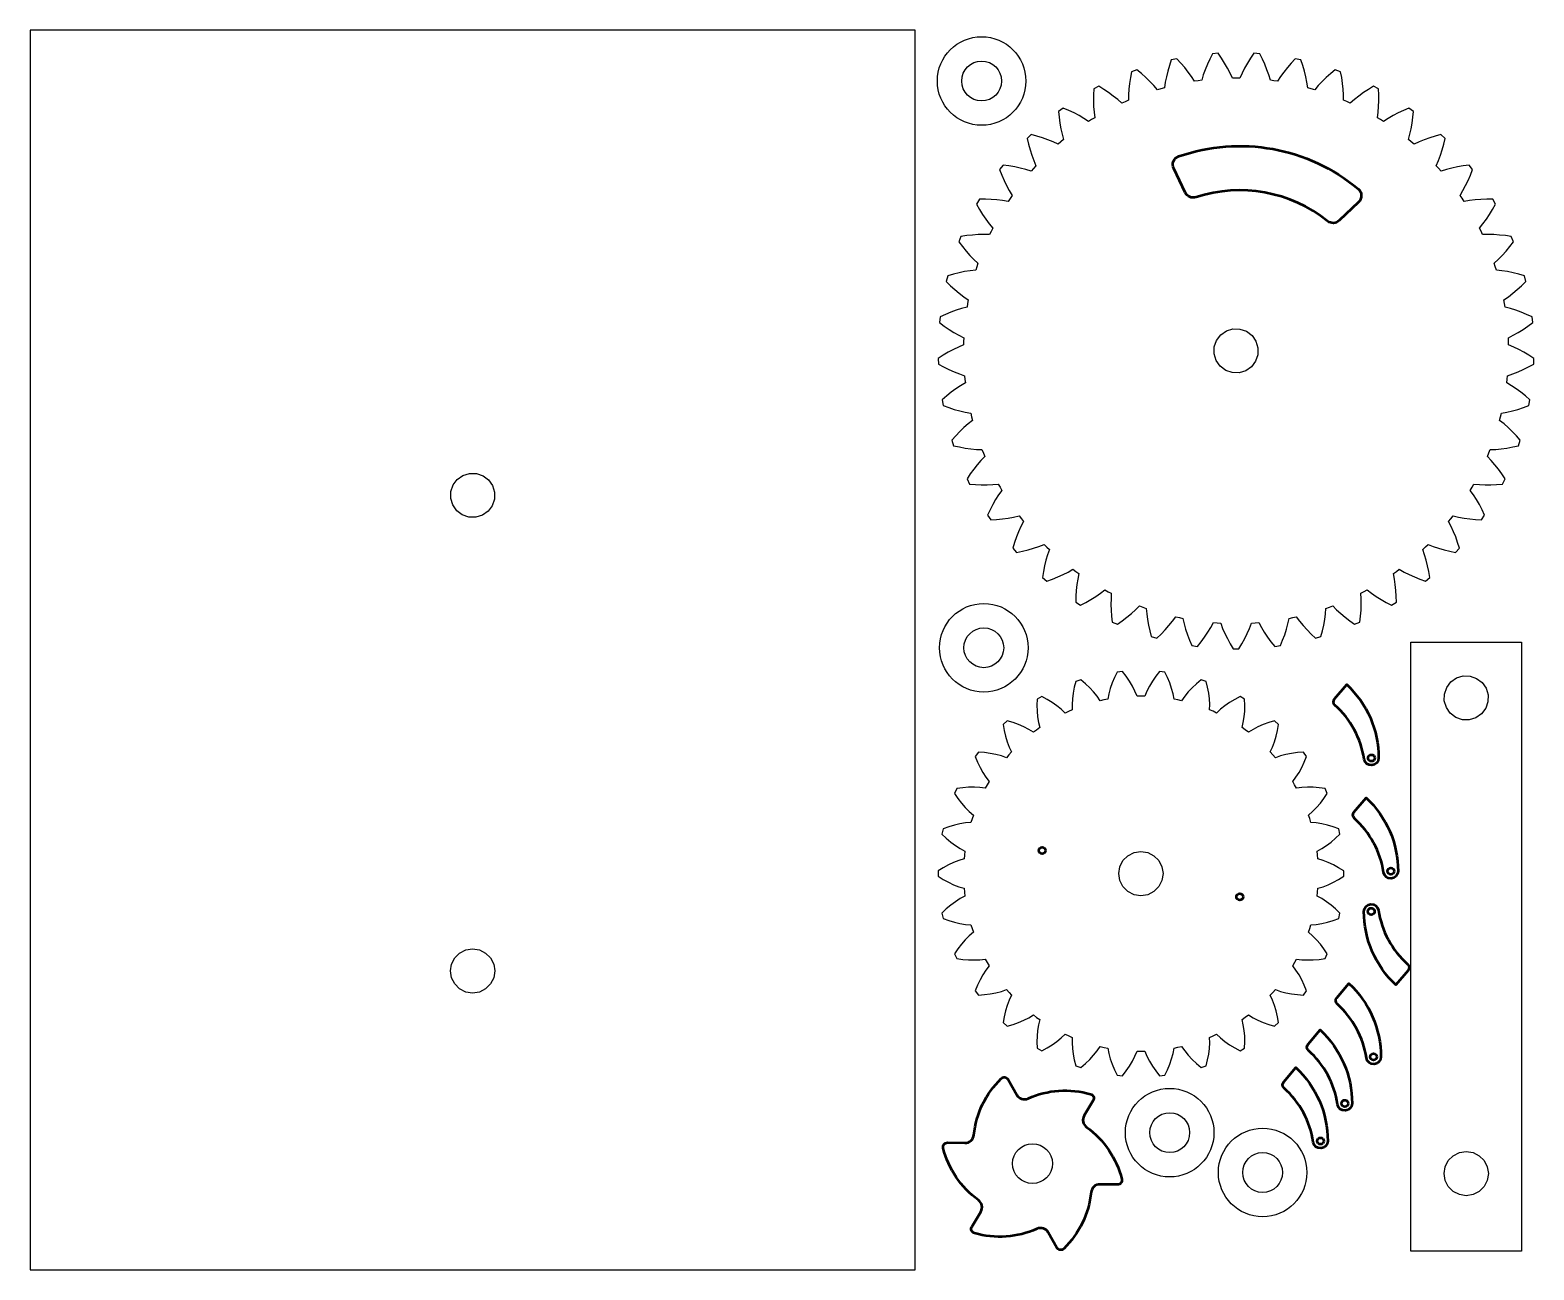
# Model space of a CAD drawing. Header units: inches. Extents: x 0 to 340, y 0 to 280.
import ezdxf

# ---------------------------------------------------------------- set-up
doc = ezdxf.new("R2010")
doc.units = ezdxf.units.IN
doc.header["$MEASUREMENT"] = 0
doc.layers.add('PDF_Visible', color=7, linetype='Continuous')

msp = doc.modelspace()

# ---------------------------------------------------------------- linework, layer by layer
for points in [[(200, 280), (0, 280), (0, 0), (200, 0)], [(337.53, 207.25), (336.38, 207.86), (335.23, 208.4), (334.08, 208.89), (334.05, 209.73), (334.02, 210.53), (335.14, 211.09), (336.25, 211.72), (337.35, 212.41), (338.44, 213.15), (339.52, 213.95), (339.38, 215.24), (338.16, 215.8), (336.94, 216.3), (335.72, 216.74), (334.51, 217.13), (333.29, 217.44), (333.15, 218.28), (333.01, 219.06), (334.04, 219.78), (335.05, 220.55), (336.04, 221.38), (337.02, 222.28), (337.98, 223.22), (337.66, 224.47), (336.38, 224.86), (335.1, 225.18), (333.83, 225.45), (332.57, 225.66), (331.33, 225.81), (331.07, 226.61), (330.82, 227.37), (331.74, 228.22), (332.63, 229.13), (333.5, 230.09), (334.34, 231.11), (335.16, 232.18), (334.68, 233.38), (333.35, 233.58), (332.03, 233.72), (330.74, 233.81), (329.47, 233.85), (328.21, 233.82), (327.85, 234.58), (327.49, 235.3), (328.29, 236.26), (329.05, 237.29), (329.77, 238.36), (330.46, 239.49), (331.12, 240.66), (330.48, 241.78), (329.13, 241.79), (327.81, 241.76), (326.52, 241.66), (325.25, 241.52), (324.02, 241.32), (323.55, 242.02), (323.1, 242.68), (323.75, 243.75), (324.36, 244.87), (324.93, 246.04), (325.46, 247.25), (325.95, 248.5), (325.15, 249.51), (323.82, 249.34), (322.52, 249.12), (321.25, 248.85), (320.01, 248.53), (318.82, 248.16), (318.26, 248.79), (317.72, 249.38), (318.21, 250.53), (318.66, 251.72), (319.06, 252.96), (319.42, 254.23), (319.73, 255.54), (318.8, 256.43), (317.5, 256.08), (316.25, 255.68), (315.03, 255.23), (313.85, 254.74), (312.72, 254.21), (312.07, 254.76), (311.46, 255.27), (311.79, 256.47), (312.07, 257.72), (312.29, 259), (312.47, 260.3), (312.59, 261.64), (311.55, 262.4), (310.31, 261.87), (309.12, 261.3), (307.98, 260.69), (306.88, 260.04), (305.83, 259.35), (305.12, 259.81), (304.44, 260.22), (304.6, 261.47), (304.7, 262.74), (304.74, 264.03), (304.74, 265.35), (304.67, 266.7), (303.54, 267.3), (302.39, 266.6), (301.29, 265.87), (300.24, 265.11), (299.24, 264.31), (298.3, 263.49), (297.53, 263.84), (296.8, 264.16), (296.78, 265.41), (296.71, 266.68), (296.57, 267.97), (296.38, 269.28), (296.13, 270.6), (294.92, 271.04), (293.88, 270.19), (292.89, 269.31), (291.96, 268.41), (291.08, 267.48), (290.27, 266.53), (289.45, 266.77), (288.69, 266.99), (288.5, 268.22), (288.24, 269.47), (287.93, 270.73), (287.56, 272), (287.13, 273.27), (285.87, 273.54), (284.96, 272.55), (284.1, 271.55), (283.3, 270.52), (282.56, 269.49), (281.89, 268.43), (281.05, 268.56), (280.26, 268.66), (279.9, 269.86), (279.47, 271.06), (278.99, 272.27), (278.44, 273.47), (277.84, 274.67), (276.55, 274.76), (275.79, 273.65), (275.08, 272.54), (274.43, 271.41), (273.84, 270.28), (273.32, 269.15), (272.48, 269.15), (271.68, 269.15), (271.16, 270.28), (270.57, 271.41), (269.92, 272.54), (269.21, 273.65), (268.45, 274.76), (267.16, 274.67), (266.56, 273.47), (266.01, 272.27), (265.53, 271.06), (265.1, 269.86), (264.74, 268.66), (263.9, 268.55), (263.11, 268.43), (262.44, 269.49), (261.7, 270.52), (260.9, 271.55), (260.04, 272.55), (259.13, 273.54), (257.87, 273.27), (257.44, 272), (257.07, 270.73), (256.76, 269.47), (256.5, 268.22), (256.31, 266.99), (255.5, 266.76), (254.73, 266.53), (253.92, 267.48), (253.04, 268.41), (252.11, 269.31), (251.12, 270.19), (250.08, 271.04), (248.87, 270.6), (248.62, 269.28), (248.43, 267.97), (248.29, 266.68), (248.22, 265.41), (248.2, 264.16), (247.43, 263.82), (246.7, 263.49), (245.76, 264.31), (244.76, 265.11), (243.71, 265.87), (242.61, 266.6), (241.46, 267.3), (240.33, 266.7), (240.26, 265.35), (240.26, 264.03), (240.3, 262.74), (240.4, 261.47), (240.56, 260.22), (239.84, 259.78), (239.17, 259.35), (238.12, 260.04), (237.02, 260.69), (235.88, 261.3), (234.69, 261.87), (233.45, 262.4), (232.41, 261.64), (232.53, 260.3), (232.71, 259), (232.93, 257.72), (233.21, 256.47), (233.54, 255.27), (232.89, 254.73), (232.28, 254.21), (231.15, 254.74), (229.97, 255.23), (228.75, 255.68), (227.5, 256.08), (226.2, 256.43), (225.27, 255.54), (225.58, 254.23), (225.94, 252.96), (226.34, 251.72), (226.79, 250.53), (227.28, 249.38), (226.71, 248.75), (226.18, 248.16), (224.99, 248.53), (223.75, 248.85), (222.48, 249.12), (221.18, 249.34), (219.85, 249.51), (219.05, 248.5), (219.54, 247.25), (220.07, 246.04), (220.64, 244.87), (221.25, 243.75), (221.9, 242.68), (221.42, 241.98), (220.98, 241.32), (219.75, 241.52), (218.48, 241.66), (217.19, 241.76), (215.87, 241.79), (214.52, 241.78), (213.88, 240.66), (214.54, 239.49), (215.23, 238.36), (215.95, 237.29), (216.71, 236.26), (217.51, 235.3), (217.13, 234.54), (216.79, 233.82), (215.53, 233.85), (214.26, 233.81), (212.97, 233.72), (211.65, 233.58), (210.32, 233.38), (209.84, 232.18), (210.66, 231.11), (211.5, 230.09), (212.37, 229.13), (213.26, 228.22), (214.18, 227.37), (213.91, 226.57), (213.67, 225.81), (212.43, 225.66), (211.17, 225.45), (209.9, 225.18), (208.62, 224.86), (207.34, 224.47), (207.02, 223.22), (207.98, 222.28), (208.96, 221.38), (209.95, 220.55), (210.96, 219.78), (211.99, 219.06), (211.84, 218.23), (211.71, 217.44), (210.49, 217.13), (209.28, 216.74), (208.06, 216.3), (206.84, 215.8), (205.62, 215.24), (205.48, 213.95), (206.56, 213.15), (207.65, 212.41), (208.75, 211.72), (209.86, 211.09), (210.98, 210.53), (210.94, 209.68), (210.92, 208.89), (209.77, 208.4), (208.62, 207.86), (207.47, 207.25), (206.33, 206.58), (205.2, 205.85), (205.24, 204.57), (206.42, 203.92), (207.61, 203.33), (208.79, 202.81), (209.98, 202.34), (211.16, 201.94), (211.25, 201.1), (211.34, 200.3), (210.26, 199.67), (209.2, 198.96), (208.15, 198.2), (207.11, 197.38), (206.09, 196.5), (206.32, 195.23), (207.57, 194.76), (208.83, 194.34), (210.07, 193.99), (211.31, 193.69), (212.54, 193.46), (212.74, 192.64), (212.94, 191.86), (211.96, 191.08), (211.01, 190.24), (210.08, 189.33), (209.16, 188.38), (208.28, 187.37), (208.67, 186.14), (209.99, 185.85), (211.29, 185.61), (212.57, 185.43), (213.84, 185.31), (215.09, 185.25), (215.4, 184.46), (215.71, 183.73), (214.85, 182.82), (214.02, 181.85), (213.22, 180.82), (212.45, 179.75), (211.71, 178.63), (212.28, 177.47), (213.62, 177.36), (214.94, 177.31), (216.23, 177.31), (217.51, 177.36), (218.75, 177.48), (219.17, 176.74), (219.57, 176.05), (218.85, 175.03), (218.17, 173.96), (217.52, 172.83), (216.9, 171.66), (216.33, 170.45), (217.05, 169.38), (218.39, 169.46), (219.71, 169.59), (220.99, 169.77), (222.24, 170), (223.46, 170.29), (223.98, 169.62), (224.47, 168.99), (223.9, 167.88), (223.37, 166.72), (222.88, 165.52), (222.44, 164.28), (222.04, 162.99), (222.9, 162.03), (224.22, 162.3), (225.5, 162.61), (226.75, 162.97), (227.96, 163.37), (229.13, 163.83), (229.73, 163.24), (230.31, 162.69), (229.9, 161.51), (229.53, 160.28), (229.22, 159.02), (228.95, 157.73), (228.73, 156.4), (229.72, 155.58), (230.99, 156.02), (232.22, 156.51), (233.4, 157.04), (234.54, 157.6), (235.63, 158.22), (236.32, 157.72), (236.96, 157.25), (236.72, 156.02), (236.53, 154.76), (236.39, 153.47), (236.31, 152.15), (236.28, 150.81), (237.37, 150.13), (238.57, 150.75), (239.71, 151.4), (240.82, 152.09), (241.87, 152.81), (242.86, 153.57), (243.61, 153.17), (244.31, 152.8), (244.24, 151.55), (244.23, 150.27), (244.27, 148.97), (244.37, 147.66), (244.53, 146.32), (245.71, 145.8), (246.8, 146.58), (247.85, 147.38), (248.84, 148.22), (249.78, 149.08), (250.66, 149.97), (251.46, 149.67), (252.21, 149.41), (252.31, 148.16), (252.48, 146.89), (252.7, 145.62), (252.98, 144.33), (253.32, 143.03), (254.56, 142.67), (255.54, 143.59), (256.46, 144.54), (257.33, 145.5), (258.14, 146.49), (258.89, 147.49), (259.72, 147.31), (260.5, 147.15), (260.77, 145.93), (261.11, 144.7), (261.51, 143.46), (261.98, 142.23), (262.49, 140.98), (263.77, 140.81), (264.61, 141.86), (265.39, 142.92), (266.12, 143.99), (266.78, 145.08), (267.38, 146.18), (268.23, 146.12), (269.02, 146.06), (269.47, 144.89), (269.97, 143.72), (270.54, 142.56), (271.17, 141.4), (271.86, 140.24), (273.14, 140.24), (273.83, 141.4), (274.46, 142.56), (275.03, 143.72), (275.53, 144.89), (275.98, 146.06), (276.82, 146.12), (277.62, 146.18), (278.22, 145.08), (278.88, 143.99), (279.61, 142.92), (280.39, 141.86), (281.23, 140.81), (282.51, 140.98), (283.02, 142.23), (283.49, 143.46), (283.89, 144.7), (284.23, 145.93), (284.5, 147.15), (285.33, 147.32), (286.11, 147.49), (286.86, 146.49), (287.67, 145.5), (288.54, 144.54), (289.46, 143.59), (290.44, 142.67), (291.68, 143.03), (292.02, 144.33), (292.3, 145.62), (292.52, 146.89), (292.69, 148.16), (292.79, 149.41), (293.59, 149.69), (294.34, 149.97), (295.22, 149.08), (296.16, 148.22), (297.15, 147.38), (298.2, 146.58), (299.29, 145.8), (300.47, 146.32), (300.63, 147.66), (300.73, 148.97), (300.77, 150.27), (300.76, 151.55), (300.69, 152.8), (301.44, 153.19), (302.14, 153.57), (303.13, 152.81), (304.18, 152.09), (305.29, 151.4), (306.43, 150.75), (307.63, 150.13), (308.72, 150.81), (308.69, 152.15), (308.61, 153.47), (308.47, 154.76), (308.28, 156.02), (308.04, 157.25), (308.72, 157.74), (309.37, 158.22), (310.46, 157.6), (311.6, 157.04), (312.78, 156.51), (314.01, 156.02), (315.28, 155.58), (316.27, 156.4), (316.05, 157.73), (315.78, 159.02), (315.47, 160.28), (315.1, 161.51), (314.69, 162.69), (315.3, 163.27), (315.87, 163.83), (317.04, 163.37), (318.25, 162.97), (319.5, 162.61), (320.78, 162.3), (322.1, 162.03), (322.96, 162.99), (322.56, 164.28), (322.12, 165.52), (321.63, 166.72), (321.1, 167.88), (320.53, 168.99), (321.05, 169.66), (321.54, 170.29), (322.76, 170), (324.01, 169.77), (325.29, 169.59), (326.61, 169.46), (327.95, 169.38), (328.67, 170.45), (328.1, 171.66), (327.48, 172.83), (326.83, 173.96), (326.15, 175.03), (325.43, 176.05), (325.85, 176.78), (326.25, 177.48), (327.49, 177.36), (328.77, 177.31), (330.06, 177.31), (331.38, 177.36), (332.72, 177.47), (333.29, 178.63), (332.55, 179.75), (331.78, 180.82), (330.98, 181.85), (330.15, 182.82), (329.3, 183.73), (329.62, 184.51), (329.91, 185.25), (331.16, 185.31), (332.43, 185.43), (333.71, 185.61), (335.01, 185.85), (336.33, 186.14), (336.72, 187.37), (335.84, 188.38), (334.92, 189.33), (333.99, 190.24), (333.04, 191.08), (332.06, 191.86), (332.27, 192.68), (332.46, 193.46), (333.69, 193.69), (334.93, 193.99), (336.17, 194.34), (337.43, 194.76), (338.68, 195.23), (338.91, 196.5), (337.89, 197.38), (336.85, 198.2), (335.8, 198.96), (334.74, 199.67), (333.66, 200.3), (333.76, 201.14), (333.84, 201.94), (335.02, 202.34), (336.21, 202.81), (337.39, 203.33), (338.58, 203.92), (339.76, 204.57), (339.8, 205.85), (338.67, 206.58)], [(276.91, 205.21), (275.97, 203.96), (274.69, 203.07), (273.2, 202.61), (271.63, 202.64), (270.15, 203.14), (268.9, 204.09), (268.01, 205.37), (267.55, 206.86), (267.58, 208.43), (268.09, 209.91), (269.03, 211.16), (270.31, 212.05), (271.8, 212.51), (273.37, 212.48), (274.85, 211.97), (276.1, 211.03), (276.99, 209.75), (277.45, 208.25), (277.42, 206.69)], [(104.41, 172.59), (103.47, 171.34), (102.19, 170.44), (100.7, 169.99), (99.13, 170.01), (97.65, 170.52), (96.4, 171.46), (95.51, 172.75), (95.05, 174.24), (95.08, 175.81), (95.59, 177.28), (96.53, 178.53), (97.81, 179.43), (99.3, 179.89), (100.87, 179.86), (102.35, 179.35), (103.6, 178.41), (104.49, 177.13), (104.95, 175.63), (104.92, 174.07)], [(312, 141.75), (337, 141.75), (337, 4.25), (312, 4.25)], [(294.5, 91.46), (293.32, 92.01), (292.15, 92.47), (290.97, 92.82), (290.88, 93.72), (290.79, 94.56), (291.86, 95.15), (292.92, 95.84), (293.96, 96.62), (294.97, 97.49), (295.96, 98.44), (295.7, 99.62), (294.42, 100.09), (293.14, 100.46), (291.88, 100.76), (290.63, 100.96), (289.41, 101.06), (289.14, 101.92), (288.86, 102.73), (289.8, 103.53), (290.69, 104.42), (291.54, 105.4), (292.35, 106.46), (293.12, 107.59), (292.62, 108.7), (291.27, 108.88), (289.94, 108.99), (288.64, 109.01), (287.38, 108.95), (286.16, 108.79), (285.72, 109.57), (285.29, 110.31), (286.03, 111.29), (286.72, 112.35), (287.35, 113.48), (287.92, 114.68), (288.44, 115.95), (287.72, 116.93), (286.36, 116.83), (285.04, 116.66), (283.76, 116.41), (282.54, 116.09), (281.39, 115.68), (280.79, 116.35), (280.21, 116.98), (280.74, 118.09), (281.19, 119.27), (281.57, 120.51), (281.88, 121.81), (282.12, 123.15), (281.22, 123.97), (279.9, 123.59), (278.65, 123.14), (277.45, 122.63), (276.33, 122.06), (275.28, 121.42), (274.56, 121.96), (273.86, 122.46), (274.14, 123.65), (274.34, 124.9), (274.45, 126.19), (274.49, 127.52), (274.44, 128.89), (273.39, 129.5), (272.19, 128.85), (271.05, 128.15), (269.99, 127.41), (269, 126.62), (268.11, 125.77), (267.29, 126.15), (266.51, 126.49), (266.54, 127.72), (266.47, 128.98), (266.31, 130.26), (266.07, 131.57), (265.74, 132.9), (264.59, 133.28), (263.54, 132.39), (262.57, 131.48), (261.69, 130.53), (260.89, 129.55), (260.19, 128.54), (259.32, 128.74), (258.48, 128.9), (258.25, 130.11), (257.92, 131.33), (257.5, 132.56), (256.99, 133.79), (256.39, 135.02), (255.19, 135.14), (254.35, 134.06), (253.59, 132.97), (252.93, 131.86), (252.35, 130.73), (251.88, 129.6), (250.98, 129.61), (250.12, 129.6), (249.65, 130.73), (249.07, 131.86), (248.41, 132.97), (247.65, 134.06), (246.81, 135.14), (245.61, 135.02), (245.01, 133.79), (244.5, 132.56), (244.08, 131.33), (243.75, 130.11), (243.52, 128.9), (242.64, 128.73), (241.81, 128.54), (241.11, 129.55), (240.31, 130.53), (239.43, 131.48), (238.46, 132.39), (237.41, 133.28), (236.26, 132.9), (235.93, 131.57), (235.69, 130.26), (235.53, 128.98), (235.46, 127.72), (235.49, 126.49), (234.67, 126.13), (233.89, 125.77), (233, 126.62), (232.01, 127.41), (230.95, 128.15), (229.81, 128.85), (228.61, 129.5), (227.56, 128.89), (227.51, 127.52), (227.55, 126.19), (227.66, 124.9), (227.86, 123.65), (228.14, 122.46), (227.41, 121.93), (226.72, 121.42), (225.67, 122.06), (224.55, 122.63), (223.35, 123.14), (222.1, 123.59), (220.78, 123.97), (219.88, 123.15), (220.12, 121.81), (220.43, 120.51), (220.81, 119.27), (221.26, 118.09), (221.79, 116.98), (221.18, 116.32), (220.61, 115.68), (219.46, 116.09), (218.24, 116.41), (216.96, 116.66), (215.64, 116.83), (214.28, 116.93), (213.56, 115.95), (214.08, 114.68), (214.65, 113.48), (215.28, 112.35), (215.97, 111.29), (216.71, 110.31), (216.26, 109.53), (215.84, 108.79), (214.62, 108.95), (213.36, 109.01), (212.06, 108.99), (210.73, 108.88), (209.38, 108.7), (208.88, 107.59), (209.65, 106.46), (210.46, 105.4), (211.31, 104.42), (212.2, 103.53), (213.14, 102.73), (212.85, 101.87), (212.59, 101.06), (211.37, 100.96), (210.12, 100.76), (208.86, 100.46), (207.58, 100.09), (206.3, 99.62), (206.04, 98.44), (207.03, 97.49), (208.04, 96.62), (209.08, 95.84), (210.14, 95.15), (211.21, 94.56), (211.11, 93.67), (211.03, 92.82), (209.85, 92.47), (208.68, 92.01), (207.5, 91.46), (206.33, 90.83), (205.17, 90.11), (205.17, 88.89), (206.33, 88.17), (207.5, 87.54), (208.68, 86.99), (209.85, 86.53), (211.03, 86.18), (211.12, 85.28), (211.21, 84.44), (210.14, 83.85), (209.08, 83.16), (208.04, 82.38), (207.03, 81.51), (206.04, 80.56), (206.3, 79.38), (207.58, 78.91), (208.86, 78.54), (210.12, 78.24), (211.37, 78.04), (212.59, 77.94), (212.86, 77.08), (213.14, 76.27), (212.2, 75.47), (211.31, 74.58), (210.46, 73.6), (209.65, 72.54), (208.88, 71.41), (209.38, 70.3), (210.73, 70.12), (212.06, 70.01), (213.36, 69.99), (214.62, 70.05), (215.84, 70.21), (216.28, 69.43), (216.71, 68.69), (215.97, 67.71), (215.28, 66.65), (214.65, 65.52), (214.08, 64.32), (213.56, 63.05), (214.28, 62.07), (215.64, 62.17), (216.96, 62.34), (218.24, 62.59), (219.46, 62.91), (220.61, 63.32), (221.21, 62.65), (221.79, 62.02), (221.26, 60.91), (220.81, 59.73), (220.43, 58.49), (220.12, 57.19), (219.88, 55.85), (220.78, 55.03), (222.1, 55.41), (223.35, 55.86), (224.55, 56.37), (225.67, 56.94), (226.72, 57.58), (227.44, 57.04), (228.14, 56.54), (227.86, 55.35), (227.66, 54.1), (227.55, 52.81), (227.51, 51.48), (227.56, 50.11), (228.61, 49.5), (229.81, 50.15), (230.95, 50.85), (232.01, 51.59), (233, 52.38), (233.89, 53.23), (234.71, 52.85), (235.49, 52.51), (235.46, 51.28), (235.53, 50.02), (235.69, 48.74), (235.93, 47.43), (236.26, 46.1), (237.41, 45.72), (238.46, 46.61), (239.43, 47.52), (240.31, 48.47), (241.11, 49.45), (241.81, 50.46), (242.68, 50.26), (243.52, 50.1), (243.75, 48.89), (244.08, 47.67), (244.5, 46.44), (245.01, 45.21), (245.61, 43.98), (246.81, 43.86), (247.65, 44.94), (248.41, 46.03), (249.07, 47.14), (249.65, 48.27), (250.12, 49.4), (251.02, 49.39), (251.88, 49.4), (252.35, 48.27), (252.93, 47.14), (253.59, 46.03), (254.35, 44.94), (255.19, 43.86), (256.39, 43.98), (256.99, 45.21), (257.5, 46.44), (257.92, 47.67), (258.25, 48.89), (258.48, 50.1), (259.36, 50.27), (260.19, 50.46), (260.89, 49.45), (261.69, 48.47), (262.57, 47.52), (263.54, 46.61), (264.59, 45.72), (265.74, 46.1), (266.07, 47.43), (266.31, 48.74), (266.47, 50.02), (266.54, 51.28), (266.51, 52.51), (267.33, 52.87), (268.11, 53.23), (269, 52.38), (269.99, 51.59), (271.05, 50.85), (272.19, 50.15), (273.39, 49.5), (274.44, 50.11), (274.49, 51.48), (274.45, 52.81), (274.34, 54.1), (274.14, 55.35), (273.86, 56.54), (274.59, 57.07), (275.28, 57.58), (276.33, 56.94), (277.45, 56.37), (278.65, 55.86), (279.9, 55.41), (281.22, 55.03), (282.12, 55.85), (281.88, 57.19), (281.57, 58.49), (281.19, 59.73), (280.74, 60.91), (280.21, 62.02), (280.82, 62.68), (281.39, 63.32), (282.54, 62.91), (283.76, 62.59), (285.04, 62.34), (286.36, 62.17), (287.72, 62.07), (288.44, 63.05), (287.92, 64.32), (287.35, 65.52), (286.72, 66.65), (286.03, 67.71), (285.29, 68.69), (285.74, 69.47), (286.16, 70.21), (287.38, 70.05), (288.64, 69.99), (289.94, 70.01), (291.27, 70.12), (292.62, 70.3), (293.12, 71.41), (292.35, 72.54), (291.54, 73.6), (290.69, 74.58), (289.8, 75.47), (288.86, 76.27), (289.15, 77.13), (289.41, 77.94), (290.63, 78.04), (291.88, 78.24), (293.14, 78.54), (294.42, 78.91), (295.7, 79.38), (295.96, 80.56), (294.97, 81.51), (293.96, 82.38), (292.92, 83.16), (291.86, 83.85), (290.79, 84.44), (290.89, 85.33), (290.97, 86.18), (292.15, 86.53), (293.32, 86.99), (294.5, 87.54), (295.67, 88.17), (296.83, 88.89), (296.83, 90.11), (295.67, 90.83)], [(328.91, 126.84), (327.97, 125.59), (326.69, 124.69), (325.2, 124.24), (323.63, 124.26), (322.15, 124.77), (320.9, 125.71), (320.01, 127), (319.55, 128.49), (319.58, 130.06), (320.09, 131.53), (321.03, 132.78), (322.31, 133.68), (323.8, 134.14), (325.37, 134.11), (326.85, 133.6), (328.1, 132.66), (328.99, 131.38), (329.45, 129.88), (329.42, 128.32)], [(255.05, 86.56), (253.94, 85.45), (252.55, 84.74), (251, 84.5), (249.45, 84.74), (248.06, 85.45), (246.95, 86.56), (246.24, 87.95), (246, 89.5), (246.24, 91.05), (246.95, 92.44), (248.06, 93.55), (249.45, 94.26), (251, 94.5), (252.55, 94.26), (253.94, 93.55), (255.05, 92.44), (255.76, 91.05), (256, 89.5), (255.76, 87.95)], [(104.05, 64.57), (102.94, 63.46), (101.55, 62.75), (100, 62.51), (98.45, 62.75), (97.06, 63.46), (95.95, 64.57), (95.24, 65.96), (95, 67.51), (95.24, 69.05), (95.95, 70.45), (97.06, 71.55), (98.45, 72.26), (100, 72.51), (101.55, 72.26), (102.94, 71.55), (104.05, 70.45), (104.76, 69.05), (105, 67.51), (104.76, 65.96)], [(328.55, 18.82), (327.44, 17.71), (326.05, 17), (324.5, 16.76), (322.95, 17), (321.56, 17.71), (320.45, 18.82), (319.74, 20.21), (319.5, 21.76), (319.74, 23.3), (320.45, 24.7), (321.56, 25.8), (322.95, 26.51), (324.5, 26.76), (326.05, 26.51), (327.44, 25.8), (328.55, 24.7), (329.26, 23.3), (329.5, 21.76), (329.26, 20.21)]]:
    msp.add_lwpolyline(points, close=True)
for centre, radius in [((215, 268.5), 10), ((215, 268.5), 4.5), ((215.5, 140.5), 10), ((215.5, 140.5), 4.5), ((257.5, 31), 10), ((257.5, 31), 4.5), ((278.5, 22), 10), ((226.5, 24.01), 4.5), ((278.5, 22), 4.5)]:
    msp.add_circle(centre, radius)
at = {"layer": 'PDF_Visible', "lineweight": 50}
msp.add_lwpolyline([(295.8, 236.98, -0.375625), (293.17, 236.86, 0.25255), (263.46, 242.26, -0.375618), (261.03, 243.29), (258.41, 248.74, -0.447806), (259.56, 251.49, -0.263339), (300.07, 244.14, -0.44782), (300.17, 241.15), (295.8, 236.98)], format="xyb", dxfattribs=at)
for points in [[(294.85, 127.56, -0.40573), (294.76, 128.95), (297.51, 132.19, -0.208648), (304.72, 115.61, -0.925253), (301.45, 115.36, 0.172579)], [(299.23, 101.98, -0.40573), (299.14, 103.37), (301.89, 106.61, -0.208648), (309.1, 90.03, -0.925253), (305.83, 89.78, 0.172579)], [(311.27, 69.02, -0.40573), (311.36, 67.63), (308.6, 64.39, -0.208648), (301.4, 80.97, -0.925253), (304.67, 81.22, 0.172579)], [(295.35, 60.06, -0.40573), (295.26, 61.45), (298.01, 64.69, -0.208648), (305.22, 48.11, -0.925253), (301.95, 47.86, 0.172579)], [(288.85, 49.56, -0.40573), (288.76, 50.95), (291.51, 54.19, -0.208648), (298.72, 37.61, -0.925253), (295.45, 37.36, 0.172579)], [(283.35, 41.06, -0.40573), (283.26, 42.45), (286.01, 45.69, -0.208648), (293.22, 29.11, -0.925253), (289.95, 28.86, 0.172579)], [(206.33, 27.5, -0.492738), (207.31, 28.74), (211.24, 28.68, 0.388582), (213.26, 30.48, -0.176407), (219.44, 43.22, -0.492738), (221.01, 42.99), (222.93, 39.56, 0.388607), (225.49, 38.71, -0.176407), (239.61, 39.72, -0.492738), (240.2, 38.25), (238.19, 34.87, 0.388607), (238.73, 32.23, -0.176407), (246.67, 20.5, -0.492738), (245.69, 19.26), (241.76, 19.32, 0.388582), (239.74, 17.52, -0.176407), (233.56, 4.78, -0.492738), (231.99, 5.01), (230.07, 8.44, 0.388612), (227.51, 9.29, -0.176407), (213.39, 8.28, -0.492738), (212.8, 9.75), (214.81, 13.13, 0.388607), (214.27, 15.77, -0.176407)]]:
    msp.add_lwpolyline(points, format="xyb", close=True, dxfattribs=at)
for centre in [(303.07, 115.61), (228.68, 94.74), (307.45, 90.03), (273.32, 84.24), (303.05, 80.97), (303.57, 48.11), (297.07, 37.61), (291.57, 29.11)]:
    msp.add_circle(centre, 0.75, dxfattribs=at)

doc.saveas('drawing.dxf')
